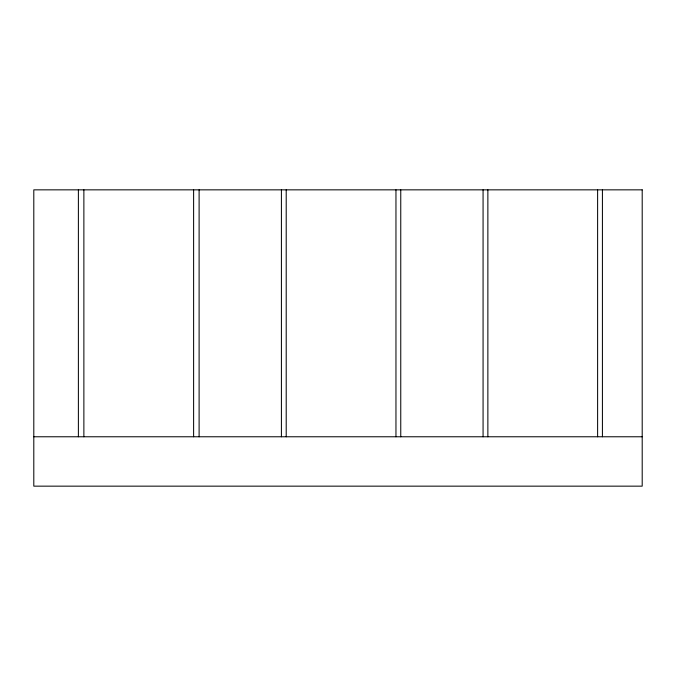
<?xml version="1.0" encoding="UTF-8"?>
<svg xmlns="http://www.w3.org/2000/svg" width="676" height="676" viewBox="0 0 676 676"><rect width="100%" height="100%" fill="white"/><g stroke="black" fill="none" stroke-linecap="round" stroke-linejoin="round"><path stroke-width="1.01" d="M33.8 436.772L642.2 436.772M602.417 189.846L602.417 436.772M597.618 189.846L597.618 436.772M487.869 189.846L487.869 436.772M483.07 189.846L483.07 436.772M400.758 189.846L400.758 436.772M395.959 189.846L395.959 436.772M286.21 189.846L286.21 436.772M281.41 189.846L281.41 436.772M199.107 189.846L199.107 436.772M193.615 189.846L193.615 436.772M83.875 189.846L83.875 436.772M78.382 189.846L78.382 436.772M642.2 189.846L33.8 189.846L33.8 486.154L642.2 486.154L642.2 189.846"/></g></svg>
